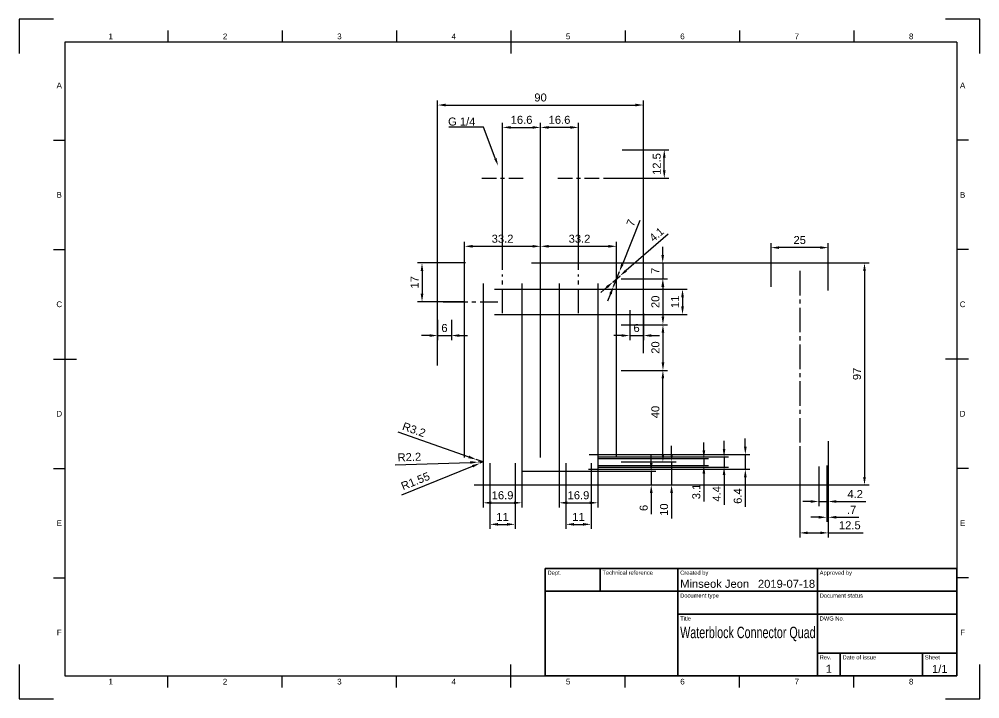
# Paper-space layout 'Sheet1' of a CAD drawing. Header units: millimetres. Extents: x 0 to 420, y 0 to 297.
import ezdxf
from ezdxf import colors
from ezdxf.entities.mleader import LeaderData, LeaderLine
from ezdxf.enums import TextEntityAlignment as Align
from ezdxf.math import Vec2, Vec3

# ---------------------------------------------------------------- set-up
doc = ezdxf.new("R2010")
doc.units = ezdxf.units.MM
doc.header["$LTSCALE"] = 0.75
doc.linetypes.add('CENTER2', pattern=[28.575, 19.05, -3.175, 3.175, -3.175])
for name, color, linetype, lineweight in [('Annotations', 7, 'Continuous', 25), ('Border', 7, 'Continuous', 25), ('Center Lines', 7, 'CENTER2', 25), ('Dimensions', 7, 'Continuous', 25), ('TitleBlock', 7, 'Continuous', 35)]:
    doc.layers.add(name, color=color, linetype=linetype, lineweight=lineweight)
doc.styles.add('FusionTitle', font='')
doc.styles.get("Standard").update_dxf_attribs({"font": 'arial.ttf'})
doc.styles.get('FusionTitle').set_extended_font_data('Arial Unicode MS')
doc.dimstyles.new('ISO-25', dxfattribs={"dimtxt": 3.5, "dimasz": 3.5, "dimexe": 2, "dimexo": 2, "dimgap": 1.5, "dimtad": 1, "dimzin": 12, "dimdsep": 46, "dimtxsty": 'Standard', "dimcen": 0, "dimclrd": 256, "dimclre": 256, "dimclrt": 256, "dimazin": 3, "dimtp": 0.1, "dimtm": 0.1, "dimtfac": 0.714, "dimtmove": 0, "dimatfit": 3, "dimfxl": 1, "dimtzin": 12, "dimarcsym": 0})

# ---------------------------------------------------------------- blocks, each defined once
blk = doc.blocks.new('ISO_A3_SHEET')
at = {"layer": 'Border'}
for p, q in [((15, 297), (0, 297)), ((0, 297), (0, 282)), ((420, 297), (405, 297)), ((420, 282), (420, 297)), ((65, 292), (65, 287)), ((115, 292), (115, 287)), ((165, 292), (165, 287)), ((215, 292), (215, 282)), ((265, 292), (265, 287)), ((315, 292), (315, 287)), ((365, 292), (365, 287)), ((410, 287), (20, 287)), ((20, 287), (20, 10)), ((410, 287), (410, 10)), ((15, 244.16666), (20, 244.16666)), ((415, 244.16666), (410, 244.16666)), ((15, 196.33333), (20, 196.33333)), ((415, 196.33333), (410, 196.33333)), ((15, 148.5), (25, 148.5)), ((415, 148.5), (405, 148.5)), ((15, 100.66667), (20, 100.66667)), ((415, 100.66667), (410, 100.66667)), ((15, 52.83334), (20, 52.83334)), ((415, 52.83334), (410, 52.83334)), ((0, 15), (0, 0)), ((215, 5), (215, 15)), ((420, 0), (420, 15)), ((20, 10), (410, 10)), ((65, 5), (65, 10)), ((115, 5), (115, 10)), ((165, 5), (165, 10)), ((265, 5), (265, 10)), ((315, 5), (315, 10)), ((365, 5), (365, 10)), ((0, 0), (15, 0)), ((405, 0), (420, 0))]:
    blk.add_line(p, q, dxfattribs=at)
at = {"layer": 'Border', "style": 'FusionTitle'}
for s, p in [('1', (40, 289.5)), ('2', (90, 289.5)), ('3', (140, 289.5)), ('4', (190, 289.5)), ('5', (240, 289.5)), ('6', (290, 289.5)), ('7', (340, 289.5)), ('8', (390, 289.5)), ('A', (17.5, 268.08333)), ('A', (412.5, 268.08333)), ('B', (17.5, 220.25)), ('B', (412.5, 220.25)), ('C', (17.5, 172.41667)), ('C', (412.5, 172.41667)), ('D', (17.5, 124.58334)), ('D', (412.5, 124.58334)), ('E', (17.5, 76.75001)), ('E', (412.5, 76.75001)), ('F', (17.5, 28.91668)), ('F', (412.5, 28.91668)), ('1', (40, 7.5)), ('2', (90, 7.5)), ('3', (140, 7.5)), ('4', (190, 7.5)), ('5', (240, 7.5)), ('6', (290, 7.5)), ('7', (340, 7.5)), ('8', (390, 7.5))]:
    blk.add_text(s, height=2.5, dxfattribs=at).set_placement(p, align=Align.MIDDLE)
blk = doc.blocks.new('ISO_TITLEBLOCK')
at = {"layer": 'TitleBlock'}
for p, q in [((0, 47), (-180, 47)), ((-180, 47), (-180, 0)), ((-156, 37), (-156, 47)), ((-122, 0), (-122, 47)), ((-61, 0), (-61, 47)), ((0, 0), (0, 47)), ((-180, 37), (0, 37)), ((-122, 27), (0, 27)), ((-61, 10), (0, 10)), ((-51, 0), (-51, 10)), ((-15, 0), (-15, 10)), ((-180, 0), (0, 0))]:
    blk.add_line(p, q, dxfattribs=at)
at = {"layer": 'TitleBlock', "style": 'FusionTitle'}
for s, p in [('Dept.', (-179, 46)), ('Technical reference', (-155, 46)), ('Created by', (-121, 46)), ('Approved by', (-60, 46)), ('Document type', (-121, 36)), ('Document status', (-60, 36)), ('Title', (-121, 26)), ('DWG No.', (-60, 26)), ('Rev.', (-60, 9)), ('Date of issue', (-50, 9)), ('Sheet', (-14, 9))]:
    blk.add_text(s, height=1.8, dxfattribs=at).set_placement(p, align=Align.TOP_LEFT)
for tag, p, height in [('DEPT', (-179, 38.5), 3.5), ('TECHNICAL_REFERENCE', (-155, 38.5), 3.5), ('CREATED_BY', (-121, 38.5), 3.5), ('APPROVED_BY', (-60, 38.5), 3.5), ('DOCUMENT_TYPE', (-121, 28.5), 3.5), ('DOCUMENT_STATUS', (-60, 28.5), 3.5), ('TITLE_1', (-121, 16.5), 5), ('TITLE_2', (-121, 9), 5), ('TITLE_3', (-121, 1.5), 5), ('DATE_OF_ISSUE', (-50, 1.5), 3.5)]:
    blk.add_attdef(tag, p, '', height=height, dxfattribs=at)
for tag, p in [('CREATED_DATE', (-62, 38.5)), ('APPROVED_DATE', (-1, 38.5))]:
    blk.add_attdef(tag, text='', height=3.5, dxfattribs=at).set_placement(p, align=Align.RIGHT)
for tag, height, p in [('DRAWING_NUMBER', 5, (-30.5, 16.6)), ('REV', 3.5, (-56, 3.1)), ('SHEET', 3.5, (-7.5, 3.1))]:
    blk.add_attdef(tag, text='', height=height, dxfattribs=at).set_placement(p, align=Align.MIDDLE)
blk = doc.blocks.new('*D34')
at = {"layer": 'Defpoints', "color": 0, "transparency": 16777216}
for p in [(251, 105.04), (251.07, 101.94), (299.35, 101.94)]:
    blk.add_point(p, dxfattribs=at)
at = {"layer": 'Dimensions', "color": 0, "lineweight": -2, "transparency": 16777216}
for p, q in [((299.35, 108.54), (299.35, 112.04)), ((253, 105.04), (301.35, 105.04)), ((299.35, 105.04), (299.35, 101.94)), ((253.07, 101.94), (301.35, 101.94)), ((299.35, 98.44), (299.35, 86.25))]:
    blk.add_line(p, q, dxfattribs=at)
at = {"layer": 'Dimensions', "color": 0, "transparency": 16777216}
for points in [[(298.77, 108.54), (299.94, 108.54), (299.35, 105.04)], [(298.77, 98.44), (299.94, 98.44), (299.35, 101.94)]]:
    blk.add_solid(points, dxfattribs=at)
at = {"layer": 'Dimensions', "transparency": 16777216, "insert": (296.06, 90.59), "char_height": 3.5, "attachment_point": 5, "rotation": 90}
blk.add_mtext('3.1', dxfattribs=at)
blk = doc.blocks.new('*D35')
at = {"layer": 'Defpoints', "color": 0, "transparency": 16777216}
for p in [(251.07, 105.69), (250.93, 101.29), (308.19, 101.29)]:
    blk.add_point(p, dxfattribs=at)
at = {"layer": 'Dimensions', "lineweight": -2, "transparency": 16777216}
for p, q in [((308.19, 109.19), (308.19, 112.69)), ((253.07, 105.69), (310.19, 105.69)), ((308.19, 105.69), (308.19, 101.29)), ((252.93, 101.29), (310.19, 101.29)), ((308.19, 97.79), (308.19, 84.79))]:
    blk.add_line(p, q, dxfattribs=at)
at = {"layer": 'Dimensions', "transparency": 16777216}
for points in [[(307.61, 109.19), (308.78, 109.19), (308.19, 105.69)], [(307.61, 97.79), (308.78, 97.79), (308.19, 101.29)]]:
    blk.add_solid(points, dxfattribs=at)
at = {"layer": 'Dimensions', "transparency": 16777216, "insert": (304.94, 89.54), "char_height": 3.5, "attachment_point": 5, "rotation": 90}
blk.add_mtext('4.4', dxfattribs=at)
blk = doc.blocks.new('*D36')
at = {"layer": 'Defpoints', "color": 0, "transparency": 16777216}
for p in [(247.18, 106.69), (246.98, 100.29), (317.48, 100.29)]:
    blk.add_point(p, dxfattribs=at)
at = {"layer": 'Dimensions', "lineweight": -2, "transparency": 16777216}
for p, q in [((317.48, 110.19), (317.48, 113.69)), ((249.18, 106.69), (319.48, 106.69)), ((317.48, 106.69), (317.48, 100.29)), ((248.98, 100.29), (319.48, 100.29)), ((317.48, 96.79), (317.48, 83.91))]:
    blk.add_line(p, q, dxfattribs=at)
at = {"layer": 'Dimensions', "transparency": 16777216}
for points in [[(316.9, 110.19), (318.06, 110.19), (317.48, 106.69)], [(316.9, 96.79), (318.06, 96.79), (317.48, 100.29)]]:
    blk.add_solid(points, dxfattribs=at)
at = {"layer": 'Dimensions', "transparency": 16777216, "insert": (314.19, 88.6), "char_height": 3.5, "attachment_point": 5, "rotation": 90}
blk.add_mtext('6.4', dxfattribs=at)
blk = doc.blocks.new('*D38')
at = {"layer": 'Defpoints', "color": 0, "transparency": 16777216}
for p in [(201.45, 102.91), (202.89, 103.49)]:
    blk.add_point(p, dxfattribs=at)
at = {"layer": 'Dimensions', "lineweight": -2, "transparency": 16777216}
for p, q in [((167.29, 89.2), (198.2, 101.61)), ((202.89, 103.49), (201.45, 102.91))]:
    blk.add_line(p, q, dxfattribs=at)
at = {"layer": 'Dimensions', "transparency": 16777216}
blk.add_solid([(197.98, 102.15), (198.42, 101.07), (201.45, 102.91)], dxfattribs=at)
at = {"layer": 'Dimensions', "transparency": 16777216, "insert": (173.24, 95.13), "char_height": 3.5, "attachment_point": 5, "rotation": 21.8784}
blk.add_mtext('R1.55', dxfattribs=at)
blk = doc.blocks.new('*D39')
at = {"layer": 'Defpoints', "color": 0, "transparency": 16777216}
for p in [(200.69, 103.42), (202.89, 103.49)]:
    blk.add_point(p, dxfattribs=at)
at = {"layer": 'Dimensions', "lineweight": -2, "transparency": 16777216}
for p, q in [((164.35, 102.18), (197.19, 103.3)), ((202.89, 103.49), (200.69, 103.42))]:
    blk.add_line(p, q, dxfattribs=at)
at = {"layer": 'Dimensions', "transparency": 16777216}
blk.add_solid([(197.17, 103.88), (197.21, 102.71), (200.69, 103.42)], dxfattribs=at)
at = {"layer": 'Dimensions', "transparency": 16777216, "insert": (170.58, 105.65), "char_height": 3.5, "attachment_point": 5, "rotation": 1.9478}
blk.add_mtext('R2.2', dxfattribs=at)
blk = doc.blocks.new('*D40')
at = {"layer": 'Defpoints', "color": 0, "transparency": 16777216}
for p in [(199.87, 104.55), (202.89, 103.49)]:
    blk.add_point(p, dxfattribs=at)
at = {"layer": 'Dimensions', "lineweight": -2, "transparency": 16777216}
for p, q in [((165.54, 116.6), (196.56, 105.71)), ((202.89, 103.49), (199.87, 104.55))]:
    blk.add_line(p, q, dxfattribs=at)
at = {"layer": 'Dimensions', "transparency": 16777216}
blk.add_solid([(196.76, 106.26), (196.37, 105.16), (199.87, 104.55)], dxfattribs=at)
at = {"layer": 'Dimensions', "transparency": 16777216, "insert": (172.61, 117.6), "char_height": 3.5, "attachment_point": 5, "rotation": 340.659}
blk.add_mtext('R3.2', dxfattribs=at)
blk = doc.blocks.new('*U57')
at = {"layer": 'Center Lines', "color": 0, "ltscale": 0.75, "transparency": 16777216}
for p, q in [((0, 2.68), (0, 9)), ((-9, 0), (-2.68, 0)), ((2.68, 0), (9, 0)), ((0, -9), (0, -2.68))]:
    blk.add_line(p, q, dxfattribs=at)
at = {"layer": 'Center Lines', "color": 0, "linetype": 'Continuous', "ltscale": 0.75, "transparency": 16777216}
for p, q in [((-0.89, 0), (0.89, 0)), ((0, -0.89), (0, 0.89))]:
    blk.add_line(p, q, dxfattribs=at)
blk = doc.blocks.new('*U58')
at = {"layer": 'Center Lines', "color": 0, "ltscale": 0.75, "transparency": 16777216}
for p, q in [((0, 2.68), (0, 9)), ((-9, 0), (-2.68, 0)), ((2.68, 0), (9, 0)), ((0, -9), (0, -2.68))]:
    blk.add_line(p, q, dxfattribs=at)
at = {"layer": 'Center Lines', "color": 0, "linetype": 'Continuous', "ltscale": 0.75, "transparency": 16777216}
for p, q in [((-0.89, 0), (0.89, 0)), ((0, -0.89), (0, 0.89))]:
    blk.add_line(p, q, dxfattribs=at)
blk = doc.blocks.new('*D68')
at = {"layer": 'Defpoints', "color": 0, "transparency": 16777216}
for p in [(236.09, 183.49), (252.99, 183.49), (252.99, 85.65)]:
    blk.add_point(p, dxfattribs=at)
at = {"layer": 'Dimensions', "lineweight": -2, "transparency": 16777216}
for p, q in [((236.09, 181.49), (236.09, 83.65)), ((252.99, 181.49), (252.99, 83.65)), ((239.59, 85.65), (249.49, 85.65))]:
    blk.add_line(p, q, dxfattribs=at)
at = {"layer": 'Dimensions', "transparency": 16777216}
for points in [[(239.59, 86.23), (239.59, 85.06), (236.09, 85.65)], [(249.49, 86.23), (249.49, 85.06), (252.99, 85.65)]]:
    blk.add_solid(points, dxfattribs=at)
at = {"layer": 'Dimensions', "transparency": 16777216, "insert": (244.54, 88.93), "char_height": 3.5, "attachment_point": 5}
blk.add_mtext('16.9', dxfattribs=at)
blk = doc.blocks.new('*D69')
at = {"layer": 'Defpoints', "color": 0, "transparency": 16777216}
for p in [(202.89, 183.49), (219.79, 183.49), (219.79, 85.65)]:
    blk.add_point(p, dxfattribs=at)
at = {"layer": 'Dimensions', "lineweight": -2, "transparency": 16777216}
for p, q in [((202.89, 181.49), (202.89, 83.65)), ((219.79, 181.49), (219.79, 83.65)), ((206.39, 85.65), (216.29, 85.65))]:
    blk.add_line(p, q, dxfattribs=at)
at = {"layer": 'Dimensions', "transparency": 16777216}
for points in [[(206.39, 86.23), (206.39, 85.06), (202.89, 85.65)], [(216.29, 86.23), (216.29, 85.06), (219.79, 85.65)]]:
    blk.add_solid(points, dxfattribs=at)
at = {"layer": 'Dimensions', "transparency": 16777216, "insert": (211.34, 88.93), "char_height": 3.5, "attachment_point": 5}
blk.add_mtext('16.9', dxfattribs=at)
blk = doc.blocks.new('*D83')
at = {"layer": 'Defpoints', "color": 0, "transparency": 16777216}
for p in [(261.14, 163.49), (261.14, 143.49), (281.47, 143.49)]:
    blk.add_point(p, dxfattribs=at)
at = {"layer": 'Dimensions', "lineweight": -2, "transparency": 16777216}
for p, q in [((263.14, 163.49), (283.47, 163.49)), ((281.47, 159.99), (281.47, 146.99)), ((263.14, 143.49), (283.47, 143.49))]:
    blk.add_line(p, q, dxfattribs=at)
at = {"layer": 'Dimensions', "transparency": 16777216}
for points in [[(280.89, 159.99), (282.05, 159.99), (281.47, 163.49)], [(280.89, 146.99), (282.05, 146.99), (281.47, 143.49)]]:
    blk.add_solid(points, dxfattribs=at)
at = {"layer": 'Dimensions', "transparency": 16777216, "insert": (278.18, 153.49), "char_height": 3.5, "attachment_point": 5, "rotation": 90}
blk.add_mtext('20', dxfattribs=at)
blk = doc.blocks.new('*D84')
at = {"layer": 'Defpoints', "color": 0, "transparency": 16777216}
for p in [(261.14, 183.49), (261.14, 163.49), (281.47, 163.49)]:
    blk.add_point(p, dxfattribs=at)
at = {"layer": 'Dimensions', "lineweight": -2, "transparency": 16777216}
for p, q in [((263.14, 183.49), (283.47, 183.49)), ((281.47, 179.99), (281.47, 166.99)), ((263.14, 163.49), (283.47, 163.49))]:
    blk.add_line(p, q, dxfattribs=at)
at = {"layer": 'Dimensions', "transparency": 16777216}
for points in [[(280.89, 179.99), (282.05, 179.99), (281.47, 183.49)], [(280.89, 166.99), (282.05, 166.99), (281.47, 163.49)]]:
    blk.add_solid(points, dxfattribs=at)
at = {"layer": 'Dimensions', "transparency": 16777216, "insert": (278.18, 173.49), "char_height": 3.5, "attachment_point": 5, "rotation": 90}
blk.add_mtext('20', dxfattribs=at)
blk = doc.blocks.new('*D86')
at = {"layer": 'Defpoints', "color": 0, "transparency": 16777216}
for p in [(262.69, 184.83), (259.58, 182.15)]:
    blk.add_point(p, dxfattribs=at)
at = {"layer": 'Dimensions', "lineweight": -2, "transparency": 16777216}
for p, q in [((283.81, 203.07), (265.34, 187.12)), ((259.58, 182.15), (262.69, 184.83)), ((256.93, 179.86), (254.29, 177.58))]:
    blk.add_line(p, q, dxfattribs=at)
at = {"layer": 'Dimensions', "transparency": 16777216}
for points in [[(264.95, 187.56), (265.72, 186.68), (262.69, 184.83)], [(256.55, 180.31), (257.32, 179.42), (259.58, 182.15)]]:
    blk.add_solid(points, dxfattribs=at)
at = {"layer": 'Dimensions', "transparency": 16777216, "insert": (278.66, 202.92), "char_height": 3.5, "attachment_point": 5, "rotation": 40.8137}
blk.add_mtext('{\\fMS PGothic|b0|i0|c129|p34;{\\fMS PGothic|b0|i0|c129|p34;4.1}}', dxfattribs=at)
blk = doc.blocks.new('*D87')
at = {"layer": 'Defpoints', "color": 0, "transparency": 16777216}
for p in [(262.43, 186.74), (259.84, 180.24)]:
    blk.add_point(p, dxfattribs=at)
at = {"layer": 'Dimensions', "lineweight": -2, "transparency": 16777216}
for p, q in [((271.37, 209.1), (263.73, 189.99)), ((259.84, 180.24), (262.43, 186.74)), ((258.54, 176.99), (257.24, 173.74))]:
    blk.add_line(p, q, dxfattribs=at)
at = {"layer": 'Dimensions', "transparency": 16777216}
for points in [[(263.19, 190.21), (264.28, 189.77), (262.43, 186.74)], [(258, 177.21), (259.08, 176.77), (259.84, 180.24)]]:
    blk.add_solid(points, dxfattribs=at)
at = {"layer": 'Dimensions', "transparency": 16777216, "insert": (267.45, 208.04), "char_height": 3.5, "attachment_point": 5, "rotation": 68.2093}
blk.add_mtext('{\\fMS PGothic|b0|i0|c129|p34;{\\fMS PGothic|b0|i0|c129|p34;7}}', dxfattribs=at)
blk = doc.blocks.new('*U89')
at = {"layer": 'Center Lines', "color": 0, "ltscale": 0.75, "transparency": 16777216}
blk.add_line((0, 45), (0, -45), dxfattribs=at)
blk = doc.blocks.new('*D92')
at = {"layer": 'Defpoints', "color": 0, "transparency": 16777216}
for p in [(221.95, 190.49), (196.97, 93.49), (369.59, 93.49)]:
    blk.add_point(p, dxfattribs=at)
at = {"layer": 'Dimensions', "lineweight": -2, "transparency": 16777216}
for p, q in [((223.95, 190.49), (371.59, 190.49)), ((369.59, 186.99), (369.59, 96.99)), ((198.97, 93.49), (371.59, 93.49))]:
    blk.add_line(p, q, dxfattribs=at)
at = {"layer": 'Dimensions', "transparency": 16777216}
for points in [[(369.01, 186.99), (370.18, 186.99), (369.59, 190.49)], [(369.01, 96.99), (370.18, 96.99), (369.59, 93.49)]]:
    blk.add_solid(points, dxfattribs=at)
at = {"layer": 'Dimensions', "transparency": 16777216, "insert": (366.31, 141.99), "char_height": 3.5, "attachment_point": 5, "rotation": 90}
blk.add_mtext('97', dxfattribs=at)
blk = doc.blocks.new('*D95')
at = {"layer": 'Defpoints', "color": 0, "transparency": 16777216}
for p in [(261.61, 239.96), (282.05, 239.96), (253.54, 227.46)]:
    blk.add_point(p, dxfattribs=at)
at = {"layer": 'Dimensions', "lineweight": -2, "transparency": 16777216}
for p, q in [((263.61, 239.96), (284.05, 239.96)), ((282.05, 230.96), (282.05, 236.46)), ((255.54, 227.46), (284.05, 227.46))]:
    blk.add_line(p, q, dxfattribs=at)
at = {"layer": 'Dimensions', "transparency": 16777216}
for points in [[(281.47, 236.46), (282.64, 236.46), (282.05, 239.96)], [(281.47, 230.96), (282.64, 230.96), (282.05, 227.46)]]:
    blk.add_solid(points, dxfattribs=at)
at = {"layer": 'Dimensions', "transparency": 16777216, "insert": (278.77, 233.71), "char_height": 3.5, "attachment_point": 5, "rotation": 90}
blk.add_mtext('12.5', dxfattribs=at)
blk = doc.blocks.new('*U96')
at = {"layer": 'Center Lines', "color": 0, "ltscale": 0.75, "transparency": 16777216}
blk.add_line((-11.95, 0), (11.95, 0), dxfattribs=at)
blk = doc.blocks.new('*D97')
at = {"layer": 'Defpoints', "color": 0, "transparency": 16777216}
for p in [(197.11, 190.49), (176.12, 173.49), (196.34, 173.49)]:
    blk.add_point(p, dxfattribs=at)
at = {"layer": 'Dimensions', "lineweight": -2, "transparency": 16777216}
for p, q in [((195.11, 190.49), (174.12, 190.49)), ((176.12, 186.99), (176.12, 176.99)), ((194.34, 173.49), (174.12, 173.49))]:
    blk.add_line(p, q, dxfattribs=at)
at = {"layer": 'Dimensions', "transparency": 16777216}
for points in [[(175.54, 186.99), (176.7, 186.99), (176.12, 190.49)], [(175.54, 176.99), (176.7, 176.99), (176.12, 173.49)]]:
    blk.add_solid(points, dxfattribs=at)
at = {"layer": 'Dimensions', "transparency": 16777216, "insert": (172.86, 181.99), "char_height": 3.5, "attachment_point": 5, "rotation": 90}
blk.add_mtext('17', dxfattribs=at)
blk = doc.blocks.new('*U100')
at = {"layer": 'Center Lines', "color": 0, "ltscale": 0.75, "transparency": 16777216}
blk.add_line((0, -8.4625), (0, 8.4625), dxfattribs=at)
blk = doc.blocks.new('*U101')
at = {"layer": 'Center Lines', "color": 0, "ltscale": 0.75, "transparency": 16777216}
blk.add_line((0, -8.4625), (0, 8.4625), dxfattribs=at)
blk = doc.blocks.new('*D103')
at = {"layer": 'Defpoints', "color": 0, "transparency": 16777216}
for p in [(227.94, 249.72), (211.34, 185.44), (227.94, 143.49)]:
    blk.add_point(p, dxfattribs=at)
at = {"layer": 'Dimensions', "lineweight": -2, "transparency": 16777216}
for p, q in [((211.34, 187.44), (211.34, 251.72)), ((214.84, 249.72), (224.44, 249.72)), ((227.94, 145.49), (227.94, 251.72))]:
    blk.add_line(p, q, dxfattribs=at)
at = {"layer": 'Dimensions', "transparency": 16777216}
for points in [[(214.84, 250.3), (214.84, 249.14), (211.34, 249.72)], [(224.44, 250.3), (224.44, 249.14), (227.94, 249.72)]]:
    blk.add_solid(points, dxfattribs=at)
at = {"layer": 'Dimensions', "transparency": 16777216, "insert": (219.64, 253.01), "char_height": 3.5, "attachment_point": 5}
blk.add_mtext('16.6', dxfattribs=at)
blk = doc.blocks.new('*D104')
at = {"layer": 'Defpoints', "color": 0, "transparency": 16777216}
for p in [(227.94, 249.72), (244.54, 185.44), (227.94, 143.49)]:
    blk.add_point(p, dxfattribs=at)
at = {"layer": 'Dimensions', "lineweight": -2, "transparency": 16777216}
for p, q in [((227.94, 145.49), (227.94, 251.72)), ((241.04, 249.72), (231.44, 249.72)), ((244.54, 187.44), (244.54, 251.72))]:
    blk.add_line(p, q, dxfattribs=at)
at = {"layer": 'Dimensions', "transparency": 16777216}
for points in [[(231.44, 250.3), (231.44, 249.14), (227.94, 249.72)], [(241.04, 250.3), (241.04, 249.14), (244.54, 249.72)]]:
    blk.add_solid(points, dxfattribs=at)
at = {"layer": 'Dimensions', "transparency": 16777216, "insert": (236.24, 253.01), "char_height": 3.5, "attachment_point": 5}
blk.add_mtext('16.6', dxfattribs=at)
blk = doc.blocks.new('*D107')
at = {"layer": 'Defpoints', "color": 0, "transparency": 16777216}
for p in [(217.91, 99.49), (205.5, 93.49), (276.35, 93.49)]:
    blk.add_point(p, dxfattribs=at)
at = {"layer": 'Dimensions', "lineweight": -2, "transparency": 16777216}
for p, q in [((276.35, 102.99), (276.35, 106.49)), ((219.91, 99.49), (278.35, 99.49)), ((276.35, 99.49), (276.35, 93.49)), ((207.5, 93.49), (278.35, 93.49)), ((276.35, 89.99), (276.35, 80.74))]:
    blk.add_line(p, q, dxfattribs=at)
at = {"layer": 'Dimensions', "transparency": 16777216}
for points in [[(275.77, 102.99), (276.93, 102.99), (276.35, 99.49)], [(275.77, 89.99), (276.93, 89.99), (276.35, 93.49)]]:
    blk.add_solid(points, dxfattribs=at)
at = {"layer": 'Dimensions', "transparency": 16777216, "insert": (273.06, 83.4), "char_height": 3.5, "attachment_point": 5, "rotation": 90}
blk.add_mtext('6', dxfattribs=at)
blk = doc.blocks.new('*D108')
at = {"layer": 'Defpoints', "color": 0, "transparency": 16777216}
for p in [(182.94, 167.66), (188.94, 167.66), (188.94, 158.74)]:
    blk.add_point(p, dxfattribs=at)
at = {"layer": 'Dimensions', "lineweight": -2, "transparency": 16777216}
for p, q in [((182.94, 165.66), (182.94, 156.74)), ((188.94, 165.66), (188.94, 156.74)), ((179.44, 158.74), (175.94, 158.74)), ((182.94, 158.74), (188.94, 158.74)), ((192.44, 158.74), (195.94, 158.74))]:
    blk.add_line(p, q, dxfattribs=at)
at = {"layer": 'Dimensions', "transparency": 16777216}
for points in [[(179.44, 159.33), (179.44, 158.16), (182.94, 158.74)], [(192.44, 159.33), (192.44, 158.16), (188.94, 158.74)]]:
    blk.add_solid(points, dxfattribs=at)
at = {"layer": 'Dimensions', "transparency": 16777216, "insert": (185.94, 162.03), "char_height": 3.5, "attachment_point": 5}
blk.add_mtext('6', dxfattribs=at)
blk = doc.blocks.new('*D111')
at = {"layer": 'Defpoints', "color": 0, "transparency": 16777216}
for p in [(328.76, 197.18), (328.76, 178.11), (353.76, 176.39)]:
    blk.add_point(p, dxfattribs=at)
at = {"layer": 'Dimensions', "lineweight": -2, "transparency": 16777216}
for p, q in [((328.76, 180.11), (328.76, 199.18)), ((353.76, 178.39), (353.76, 199.18)), ((350.26, 197.18), (332.26, 197.18))]:
    blk.add_line(p, q, dxfattribs=at)
at = {"layer": 'Dimensions', "transparency": 16777216}
for points in [[(332.26, 197.76), (332.26, 196.6), (328.76, 197.18)], [(350.26, 197.76), (350.26, 196.6), (353.76, 197.18)]]:
    blk.add_solid(points, dxfattribs=at)
at = {"layer": 'Dimensions', "transparency": 16777216, "insert": (341.26, 200.47), "char_height": 3.5, "attachment_point": 5}
blk.add_mtext('25', dxfattribs=at)
blk = doc.blocks.new('*D112')
at = {"layer": 'Defpoints', "color": 0, "transparency": 16777216}
for p in [(266.94, 171.85), (272.94, 170.34), (272.94, 158.74)]:
    blk.add_point(p, dxfattribs=at)
at = {"layer": 'Dimensions', "lineweight": -2, "transparency": 16777216}
for p, q in [((266.94, 169.85), (266.94, 156.74)), ((272.94, 168.34), (272.94, 156.74)), ((263.44, 158.74), (259.94, 158.74)), ((266.94, 158.74), (272.94, 158.74)), ((276.44, 158.74), (279.94, 158.74))]:
    blk.add_line(p, q, dxfattribs=at)
at = {"layer": 'Dimensions', "transparency": 16777216}
for points in [[(263.44, 159.33), (263.44, 158.16), (266.94, 158.74)], [(276.44, 159.33), (276.44, 158.16), (272.94, 158.74)]]:
    blk.add_solid(points, dxfattribs=at)
at = {"layer": 'Dimensions', "transparency": 16777216, "insert": (269.94, 162.03), "char_height": 3.5, "attachment_point": 5}
blk.add_mtext('6', dxfattribs=at)
blk = doc.blocks.new('*D114')
at = {"layer": 'Defpoints', "color": 0, "transparency": 16777216}
for p in [(261.14, 143.49), (281.44, 143.49), (261.14, 103.49)]:
    blk.add_point(p, dxfattribs=at)
at = {"layer": 'Dimensions', "lineweight": -2, "transparency": 16777216}
for p, q in [((263.14, 143.49), (283.44, 143.49)), ((281.44, 106.99), (281.44, 139.99)), ((263.14, 103.49), (283.44, 103.49))]:
    blk.add_line(p, q, dxfattribs=at)
at = {"layer": 'Dimensions', "transparency": 16777216}
for points in [[(280.85, 139.99), (282.02, 139.99), (281.44, 143.49)], [(280.85, 106.99), (282.02, 106.99), (281.44, 103.49)]]:
    blk.add_solid(points, dxfattribs=at)
at = {"layer": 'Dimensions', "transparency": 16777216, "insert": (278.15, 125.33), "char_height": 3.5, "attachment_point": 5, "rotation": 90}
blk.add_mtext('40', dxfattribs=at)
blk = doc.blocks.new('*D116')
at = {"layer": 'Defpoints', "color": 0, "transparency": 16777216}
for p in [(227.94, 197.76), (194.74, 103.49), (227.94, 103.49)]:
    blk.add_point(p, dxfattribs=at)
at = {"layer": 'Dimensions', "lineweight": -2, "transparency": 16777216}
for p, q in [((194.74, 105.49), (194.74, 199.76)), ((198.24, 197.76), (224.44, 197.76)), ((227.94, 105.49), (227.94, 199.76))]:
    blk.add_line(p, q, dxfattribs=at)
at = {"layer": 'Dimensions', "transparency": 16777216}
for points in [[(198.24, 198.34), (198.24, 197.17), (194.74, 197.76)], [(224.44, 198.34), (224.44, 197.17), (227.94, 197.76)]]:
    blk.add_solid(points, dxfattribs=at)
at = {"layer": 'Dimensions', "transparency": 16777216, "insert": (211.34, 201.04), "char_height": 3.5, "attachment_point": 5}
blk.add_mtext('33.2', dxfattribs=at)
blk = doc.blocks.new('*D117')
at = {"layer": 'Defpoints', "color": 0, "transparency": 16777216}
for p in [(261.14, 197.75), (227.94, 103.49), (261.14, 103.49)]:
    blk.add_point(p, dxfattribs=at)
at = {"layer": 'Dimensions', "lineweight": -2, "transparency": 16777216}
for p, q in [((227.94, 105.49), (227.94, 199.75)), ((231.44, 197.75), (257.64, 197.75)), ((261.14, 105.49), (261.14, 199.75))]:
    blk.add_line(p, q, dxfattribs=at)
at = {"layer": 'Dimensions', "transparency": 16777216}
for points in [[(231.44, 198.34), (231.44, 197.17), (227.94, 197.75)], [(257.64, 198.34), (257.64, 197.17), (261.14, 197.75)]]:
    blk.add_solid(points, dxfattribs=at)
at = {"layer": 'Dimensions', "transparency": 16777216, "insert": (244.98, 201.04), "char_height": 3.5, "attachment_point": 5}
blk.add_mtext('33.2', dxfattribs=at)
blk = doc.blocks.new('*D118')
at = {"layer": 'Defpoints', "color": 0, "transparency": 16777216}
for p in [(272.94, 259.49), (272.94, 149.07), (182.94, 143.67)]:
    blk.add_point(p, dxfattribs=at)
at = {"layer": 'Dimensions', "lineweight": -2, "transparency": 16777216}
for p, q in [((182.94, 145.67), (182.94, 261.49)), ((272.94, 151.07), (272.94, 261.49)), ((186.44, 259.49), (269.44, 259.49))]:
    blk.add_line(p, q, dxfattribs=at)
at = {"layer": 'Dimensions', "transparency": 16777216}
for points in [[(186.44, 260.08), (186.44, 258.91), (182.94, 259.49)], [(269.44, 260.08), (269.44, 258.91), (272.94, 259.49)]]:
    blk.add_solid(points, dxfattribs=at)
at = {"layer": 'Dimensions', "transparency": 16777216, "insert": (227.94, 262.78), "char_height": 3.5, "attachment_point": 5}
blk.add_mtext('90', dxfattribs=at)
blk = doc.blocks.new('*D119')
at = {"layer": 'Defpoints', "color": 0, "transparency": 16777216}
for p in [(353.76, 114.58), (349.56, 103.51), (353.76, 86.21)]:
    blk.add_point(p, dxfattribs=at)
at = {"layer": 'Dimensions', "lineweight": -2, "transparency": 16777216}
for p, q in [((353.76, 112.58), (353.76, 84.21)), ((349.56, 101.51), (349.56, 84.21)), ((346.06, 86.21), (342.56, 86.21)), ((349.56, 86.21), (353.76, 86.21)), ((357.26, 86.21), (370.24, 86.21))]:
    blk.add_line(p, q, dxfattribs=at)
at = {"layer": 'Dimensions', "transparency": 16777216}
for points in [[(346.06, 86.8), (346.06, 85.63), (349.56, 86.21)], [(357.26, 86.8), (357.26, 85.63), (353.76, 86.21)]]:
    blk.add_solid(points, dxfattribs=at)
at = {"layer": 'Dimensions', "transparency": 16777216, "insert": (365.5, 89.47), "char_height": 3.5, "attachment_point": 5}
blk.add_mtext('4.2', dxfattribs=at)
blk = doc.blocks.new('*D120')
at = {"layer": 'Defpoints', "color": 0, "transparency": 16777216}
for p in [(353.76, 114.32), (353.06, 103.9), (353.76, 79.33)]:
    blk.add_point(p, dxfattribs=at)
at = {"layer": 'Dimensions', "lineweight": -2, "transparency": 16777216}
for p, q in [((353.76, 112.32), (353.76, 77.33)), ((353.06, 101.9), (353.06, 77.33)), ((349.56, 79.33), (346.06, 79.33)), ((353.06, 79.33), (353.76, 79.33)), ((357.26, 79.33), (367.17, 79.33))]:
    blk.add_line(p, q, dxfattribs=at)
at = {"layer": 'Dimensions', "transparency": 16777216}
for points in [[(349.56, 79.92), (349.56, 78.75), (353.06, 79.33)], [(357.26, 79.92), (357.26, 78.75), (353.76, 79.33)]]:
    blk.add_solid(points, dxfattribs=at)
at = {"layer": 'Dimensions', "transparency": 16777216, "insert": (363.97, 82.58), "char_height": 3.5, "attachment_point": 5}
blk.add_mtext('.7', dxfattribs=at)
blk = doc.blocks.new('*D121')
at = {"layer": 'Defpoints', "color": 0, "transparency": 16777216}
for p in [(341.26, 112.42), (353.76, 112.32), (353.76, 72.51)]:
    blk.add_point(p, dxfattribs=at)
at = {"layer": 'Dimensions', "lineweight": -2, "transparency": 16777216}
for p, q in [((341.26, 110.42), (341.26, 70.51)), ((353.76, 110.32), (353.76, 70.51)), ((344.76, 72.51), (350.26, 72.51)), ((353.76, 72.51), (369.05, 72.51))]:
    blk.add_line(p, q, dxfattribs=at)
at = {"layer": 'Dimensions', "transparency": 16777216}
for points in [[(344.76, 73.1), (344.76, 71.93), (341.26, 72.51)], [(350.26, 73.1), (350.26, 71.93), (353.76, 72.51)]]:
    blk.add_solid(points, dxfattribs=at)
at = {"layer": 'Dimensions', "transparency": 16777216, "insert": (363.16, 75.8), "char_height": 3.5, "attachment_point": 5}
blk.add_mtext('12.5', dxfattribs=at)
blk = doc.blocks.new('*D122')
at = {"layer": 'Defpoints', "color": 0, "transparency": 16777216}
for p in [(265.94, 190.49), (261.14, 183.49), (281.37, 183.49)]:
    blk.add_point(p, dxfattribs=at)
at = {"layer": 'Dimensions', "lineweight": -2, "transparency": 16777216}
for p, q in [((281.37, 193.99), (281.37, 197.49)), ((267.94, 190.49), (283.37, 190.49)), ((281.37, 190.49), (281.37, 183.49)), ((263.14, 183.49), (283.37, 183.49)), ((281.37, 179.99), (281.37, 176.49))]:
    blk.add_line(p, q, dxfattribs=at)
at = {"layer": 'Dimensions', "transparency": 16777216}
for points in [[(280.79, 193.99), (281.96, 193.99), (281.37, 190.49)], [(280.79, 179.99), (281.96, 179.99), (281.37, 183.49)]]:
    blk.add_solid(points, dxfattribs=at)
at = {"layer": 'Dimensions', "transparency": 16777216, "insert": (278.12, 186.99), "char_height": 3.5, "attachment_point": 5, "rotation": 90}
blk.add_mtext('7', dxfattribs=at)
blk = doc.blocks.new('*D124')
at = {"layer": 'Defpoints', "color": 0, "transparency": 16777216}
for p in [(205.84, 178.99), (205.84, 167.99), (290.03, 167.99)]:
    blk.add_point(p, dxfattribs=at)
at = {"layer": 'Dimensions', "lineweight": -2, "transparency": 16777216}
for p, q in [((207.84, 178.99), (292.03, 178.99)), ((290.03, 175.49), (290.03, 171.49)), ((207.84, 167.99), (292.03, 167.99))]:
    blk.add_line(p, q, dxfattribs=at)
at = {"layer": 'Dimensions', "transparency": 16777216}
for points in [[(289.44, 175.49), (290.61, 175.49), (290.03, 178.99)], [(289.44, 171.49), (290.61, 171.49), (290.03, 167.99)]]:
    blk.add_solid(points, dxfattribs=at)
at = {"layer": 'Dimensions', "transparency": 16777216, "insert": (286.77, 173.49), "char_height": 3.5, "attachment_point": 5, "rotation": 90}
blk.add_mtext('11', dxfattribs=at)
blk = doc.blocks.new('*D125')
at = {"layer": 'Defpoints', "color": 0, "transparency": 16777216}
for p in [(205.84, 105.04), (216.84, 105.04), (216.84, 76.24)]:
    blk.add_point(p, dxfattribs=at)
at = {"layer": 'Dimensions', "lineweight": -2, "transparency": 16777216}
for p, q in [((205.84, 103.04), (205.84, 74.24)), ((216.84, 103.04), (216.84, 74.24)), ((209.34, 76.24), (213.34, 76.24))]:
    blk.add_line(p, q, dxfattribs=at)
at = {"layer": 'Dimensions', "transparency": 16777216}
for points in [[(209.34, 76.82), (209.34, 75.66), (205.84, 76.24)], [(213.34, 76.82), (213.34, 75.66), (216.84, 76.24)]]:
    blk.add_solid(points, dxfattribs=at)
at = {"layer": 'Dimensions', "transparency": 16777216, "insert": (211.34, 79.5), "char_height": 3.5, "attachment_point": 5}
blk.add_mtext('11', dxfattribs=at)
blk = doc.blocks.new('*D126')
at = {"layer": 'Defpoints', "color": 0, "transparency": 16777216}
for p in [(239.04, 105.04), (250.04, 105.04), (250.04, 76.24)]:
    blk.add_point(p, dxfattribs=at)
at = {"layer": 'Dimensions', "lineweight": -2, "transparency": 16777216}
for p, q in [((239.04, 103.04), (239.04, 74.24)), ((250.04, 103.04), (250.04, 74.24)), ((242.54, 76.24), (246.54, 76.24))]:
    blk.add_line(p, q, dxfattribs=at)
at = {"layer": 'Dimensions', "transparency": 16777216}
for points in [[(242.54, 76.82), (242.54, 75.66), (239.04, 76.24)], [(246.54, 76.82), (246.54, 75.66), (250.04, 76.24)]]:
    blk.add_solid(points, dxfattribs=at)
at = {"layer": 'Dimensions', "transparency": 16777216, "insert": (244.54, 79.5), "char_height": 3.5, "attachment_point": 5}
blk.add_mtext('11', dxfattribs=at)
blk = doc.blocks.new('*D127')
at = {"layer": 'Defpoints', "color": 0, "transparency": 16777216}
for p in [(261.14, 103.49), (285.24, 103.49), (265.94, 93.49)]:
    blk.add_point(p, dxfattribs=at)
at = {"layer": 'Dimensions', "lineweight": -2, "transparency": 16777216}
for p, q in [((285.24, 106.99), (285.24, 110.49)), ((263.14, 103.49), (287.24, 103.49)), ((285.24, 103.49), (285.24, 93.49)), ((267.94, 93.49), (287.24, 93.49)), ((285.24, 89.99), (285.24, 78.82))]:
    blk.add_line(p, q, dxfattribs=at)
at = {"layer": 'Dimensions', "transparency": 16777216}
for points in [[(284.66, 106.99), (285.83, 106.99), (285.24, 103.49)], [(284.66, 89.99), (285.83, 89.99), (285.24, 93.49)]]:
    blk.add_solid(points, dxfattribs=at)
at = {"layer": 'Dimensions', "transparency": 16777216, "insert": (281.96, 82.66), "char_height": 3.5, "attachment_point": 5, "rotation": 90}
blk.add_mtext('10', dxfattribs=at)

psp = doc.layouts.new('Sheet1')

# ---------------------------------------------------------------- block references
at = {"layer": 'Border'}
psp.add_blockref('ISO_A3_SHEET', (0, 0), dxfattribs=at)
at = {"layer": 'Center Lines', "ltscale": 0.75}
for name, p in [('*U58', (211.335, 227.46)), ('*U57', (244.535, 227.46)), ('*U100', (211.335, 176.979)), ('*U101', (244.535, 176.979)), ('*U89', (341.262, 141.991)), ('*U96', (197.385, 173.491))]:
    psp.add_blockref(name, p, dxfattribs=at)
at = {"layer": 'TitleBlock'}
ref = psp.add_blockref('ISO_TITLEBLOCK', (410, 10), dxfattribs=at)
ref.add_attrib('REV', '1', dxfattribs={"height": 3.5, "style": 'FusionTitle'}).set_placement((354, 13.1), align=Align.MIDDLE)
ref.add_attrib('CREATED_DATE', '2019-07-18', dxfattribs={"height": 3.5, "style": 'FusionTitle'}).set_placement((348, 48.5), align=Align.RIGHT)
ref.add_attrib('SHEET', '1/1', dxfattribs={"height": 3.5, "style": 'FusionTitle'}).set_placement((402.5, 13.1), align=Align.MIDDLE)
ref.add_attrib('TITLE_1', 'Waterblock Connector Quad', (289, 26.5), dxfattribs={"height": 5, "style": 'FusionTitle', "width": 0.672022})
ref.add_attrib('CREATED_BY', 'Minseok Jeon', (289, 48.5), dxfattribs={"height": 3.5, "style": 'FusionTitle'})

# ---------------------------------------------------------------- dimensions: what is measured, and where the dimension line sits
at = {"layer": 'Dimensions'}
for base, p1, p2, picture, middle in [((272.935, 259.493), (182.935, 143.669), (272.935, 149.065), '*D118', (227.935, 259.493)), ((328.762, 197.18), (353.762, 176.389), (328.762, 178.106), '*D111', (341.262, 197.18)), ((272.935, 158.745), (266.935, 171.85), (272.935, 170.344), '*D112', (269.935, 158.745)), ((353.762, 86.213), (349.562, 103.507), (353.762, 114.578), '*D119', (365.5, 86.213)), ((353.762, 79.334), (353.062, 103.9), (353.762, 114.316), '*D120', (363.968, 79.334)), ((353.762, 72.512), (341.262, 112.418), (353.762, 112.316), '*D121', (363.156, 72.512))]:
    dim = psp.add_linear_dim(base=base, p1=p1, p2=p2, dimstyle='ISO-25', override={"dimlfac": -1}, dxfattribs=at)
    dim.commit()
    dim.dimension.update_dxf_attribs({"geometry": picture, "text_midpoint": middle, "dimtype": 160})
for base, p1, p2, angle, picture, middle in [((227.935, 249.721), (211.335, 185.441), (227.935, 143.491), 180, '*D103', (219.635, 253.008)), ((227.935, 249.721), (244.535, 185.441), (227.935, 143.491), 180, '*D104', (236.235, 253.008)), ((290.025, 167.991), (205.835, 178.991), (205.835, 167.991), 90, '*D124', (286.768, 173.491)), ((216.835, 76.24), (205.835, 105.041), (216.835, 105.041), 180, '*D125', (211.335, 79.497)), ((250.035, 76.24), (239.035, 105.041), (250.035, 105.041), 180, '*D126', (244.535, 79.497))]:
    dim = psp.add_linear_dim(base=base, p1=p1, p2=p2, angle=angle, dimstyle='ISO-25', override={"dimlfac": -1, "dimclrd": 256, "dimclre": 256}, dxfattribs=at)
    dim.commit()
    dim.dimension.update_dxf_attribs({"geometry": picture, "text_midpoint": middle})
for base, p1, p2, angle, override, picture, middle, dimtype in [((282.052, 239.96), (253.535, 227.46), (261.606, 239.96), 90, {"dimlfac": -1}, '*D95', (282.052, 233.71), 160), ((261.135, 197.753), (227.935, 103.491), (261.135, 103.491), 0, {"dimlfac": -1}, '*D117', (244.978, 197.753), 161), ((281.372, 183.491), (265.935, 190.491), (261.135, 183.491), 90, {"dimlfac": -1}, '*D122', (281.372, 186.991), 160), ((176.121, 173.491), (197.108, 190.491), (196.344, 173.491), 270, {"dimlfac": -1}, '*D97', (176.121, 181.991), 160), ((369.595, 93.491), (221.953, 190.491), (196.971, 93.491), 90, {"dimlfac": -1}, '*D92', (369.595, 141.991), 160), ((219.785, 85.647), (202.885, 183.491), (219.785, 183.491), 0, {"dimlfac": -1}, '*D69', (211.335, 85.647), 161), ((252.985, 85.647), (236.085, 183.491), (252.985, 183.491), 0, {"dimlfac": -1}, '*D68', (244.535, 85.647), 161), ((188.935, 158.745), (182.935, 167.657), (188.935, 167.657), 360, {"dimlfac": -1}, '*D108', (185.935, 158.745), 161), ((281.438, 143.491), (261.135, 103.491), (261.135, 143.491), 90, {"dimlfac": -1}, '*D114', (281.438, 125.329), 161), ((317.48, 100.291), (247.177, 106.691), (246.975, 100.291), 90, {"dimlfac": -1}, '*D36', (317.48, 88.603), 160), ((308.194, 101.291), (251.068, 105.691), (250.933, 101.291), 270, {"dimlfac": -1}, '*D35', (308.194, 89.542), 160), ((299.353, 101.941), (251, 105.041), (251.068, 101.941), 90, {"dimlfac": -1, "dimclrd": 0, "dimclre": 0}, '*D34', (299.353, 90.594), 160), ((285.243, 103.491), (265.935, 93.491), (261.135, 103.491), 270, {"dimlfac": -1}, '*D127', (285.243, 82.655), 160), ((276.351, 93.491), (217.914, 99.491), (205.502, 93.491), 270, {"dimlfac": -1}, '*D107', (276.351, 83.396), 160)]:
    dim = psp.add_linear_dim(base=base, p1=p1, p2=p2, angle=angle, dimstyle='ISO-25', override=override, dxfattribs=at)
    dim.commit()
    dim.dimension.update_dxf_attribs({"geometry": picture, "text_midpoint": middle, "dimtype": dimtype})
for p1, p2, override, picture, middle in [((259.836, 180.241), (262.435, 186.741), {"dimlfac": -1, "dimpost": '{\\fMS PGothic|b0|i0|c129|p34;<>}'}, '*D87', (270.467, 206.834)), ((259.584, 182.151), (262.687, 184.831), {"dimlfac": -1, "dimpost": '{\\fMS PGothic|b0|i0|c129|p34;<>}', "dimclrd": 256, "dimclre": 256}, '*D86', (280.787, 200.462))]:
    dim = psp.add_diameter_dim_2p(p1=p1, p2=p2, text='{\\fMS PGothic|b0|i0|c129|p34;<>}', dimstyle='ISO-25', override=override, dxfattribs=at)
    dim.commit()
    dim.dimension.update_dxf_attribs({"geometry": picture, "text_midpoint": middle, "dimtype": 163})
for p1, p2, distance, picture, middle in [((194.735, 103.491), (227.935, 103.491), 94.266, '*D116', (211.335, 201.045)), ((261.135, 183.491), (261.135, 163.491), 20.336, '*D84', (278.185, 173.491)), ((261.135, 163.491), (261.135, 143.491), 20.336, '*D83', (278.185, 153.491))]:
    dim = psp.add_aligned_dim(p1=p1, p2=p2, distance=distance, dimstyle='ISO-25', override={"dimlfac": -1, "dimclrd": 256, "dimclre": 256}, dxfattribs=at)
    dim.commit()
    dim.dimension.update_dxf_attribs({"geometry": picture, "text_midpoint": middle})
for mpoint, override, picture, middle in [((199.866, 104.551), {"dimlfac": -1, "dimse1": 1}, '*D40', (171.522, 114.5)), ((200.687, 103.416), {"dimlfac": -1, "dimse1": 1, "dimclrd": 256, "dimclre": 256}, '*D39', (170.689, 102.396)), ((201.447, 102.914), {"dimlfac": -1, "dimse1": 1}, '*D38', (174.466, 92.079))]:
    dim = psp.add_radius_dim(center=(202.885, 103.491), mpoint=mpoint, dimstyle='ISO-25', override=override, dxfattribs=at)
    dim.commit()
    dim.dimension.update_dxf_attribs({"geometry": picture, "text_midpoint": middle, "dimtype": 164})

# ---------------------------------------------------------------- leaders
at = {"layer": 'Annotations'}
ml = psp.add_multileader_mtext('Standard', dxfattribs=at)
ml.set_content('G 1/4', color=256)
ml.set_leader_properties()
ml.build(insert=Vec2(0, 0))
ml.multileader.update_dxf_attribs({"text_left_attachment_type": 5, "text_right_attachment_type": 5, "dogleg_length": 3.5, "arrow_head_size": 3.5})
ctx = ml.context
ctx.base_point, ctx.char_height, ctx.arrow_head_size, ctx.landing_gap_size, ctx.plane_origin = Vec3(188.016, 249.773), 3.5, 3.5, 0, Vec3(177.335, 264.961)
ctx.left_attachment, ctx.right_attachment, ctx.text_align_type = 5, 5, 2
notes = []
notes.append((ctx, [(1, (1, 1, 0), (202.978, 249.773), (-1, 0), 3.5, [(0, [(209.391, 232.96)], 0, [])])]))
ctx.mtext.insert, ctx.mtext.alignment, ctx.mtext.flow_direction = Vec3(199.478, 254.033), 3, 5
for ctx, leaders in notes:
    for number, flags, end, landing, length, lines in leaders:
        leader = LeaderData()
        leader.index, (leader.has_last_leader_line, leader.has_dogleg_vector, leader.attachment_direction) = number, flags
        leader.last_leader_point, leader.dogleg_vector, leader.dogleg_length = Vec3(end), Vec3(landing), length
        for number, points, colour, breaks in lines:
            line = LeaderLine()
            line.index, line.vertices, line.color, line.breaks = number, Vec3.list(points), colors.encode_raw_color(colour), breaks
            leader.lines.append(line)
        ctx.leaders.append(leader)

doc.saveas('drawing.dxf')
